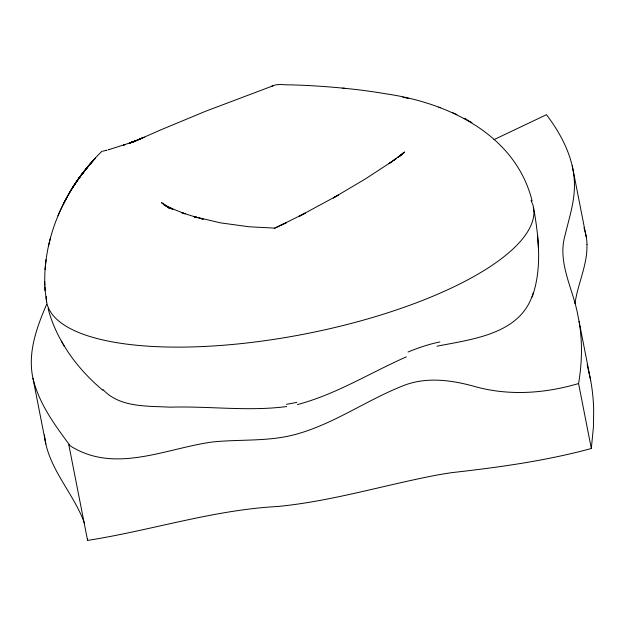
<?xml version="1.0" encoding="UTF-8"?>
<svg xmlns="http://www.w3.org/2000/svg" width="625" height="625" viewBox="0 0 625 625"><rect width="100%" height="100%" fill="white"/><g stroke="black" fill="none" stroke-linecap="round" stroke-linejoin="round"><path stroke-width="0.94" d="M44.82 285.062C43.531 246.477 57.266 208.195 79.664 177.07L88.438 166.055L79.133 177.844C70.68 189.68 63.672 202.492 57.945 215.852M45.023 269.555L46.039 259.727M579.078 321.477C582.602 341.992 582.031 363.047 578.578 383.531C545.398 393.398 509.672 395.984 476.023 386.875C451.875 379.977 425.516 376.219 401.633 386.352C365.531 400.82 333.266 424.211 295.422 434.438C268.273 441.836 239.914 439.086 212.219 442.016C165.016 448.516 113.719 474.727 68.852 444.945L87.586 540.414C151.195 530.484 212.961 509.969 277.609 506.5C331.32 501.32 383.078 485.391 435.891 475.266A160.062 52.109 -11.1 0 1 452.125 472.594C498.961 467.336 545.742 460.875 591.328 448.516L593.453 426.758L593.68 409.742A1812.117 589.969 -11.1 0 0 590.672 380.398L587.188 364.688M574.992 303.625C577.695 283.656 587.617 264.922 586.93 244.438M533.219 292.789C521.25 334.281 472.43 339.117 436.992 346.211M50.531 237.883L48.484 245.992M532.172 297.047C542.336 268.188 538.68 236.758 533.539 207.273M46.648 304.305C36.688 327.391 27.437 352.82 32.945 378.273L45.836 443.977M63.32 204.023L72.023 188.367L80.305 176.258L72.766 187.273M72.023 188.367L71.391 189.422L79.664 177.07L87.891 166.586L79.133 177.844L87.891 166.586M78.703 178.578L87.445 167.07L95.023 158.422L86.828 167.945L94.562 158.75L101.812 151.312M87.445 167.07L95.438 158.156M399.586 156.586L404.227 152.273L397.859 157.398L404.688 152.047L401.211 154.766M401.234 154.758L388.938 163.695L396.508 158.352L393.352 160.586M391.969 161.562L365.062 179.133L333.242 197.969L338.273 195.125L299.352 216.195L305.188 213.188L274.477 228.328M280.43 225.492L286.438 222.648L274.75 228.117L248.938 226.758L220.508 222.859L194.164 216.68L196.977 217.516L181.922 212.75L185.125 213.836L169.055 207.422L172.82 209.117L163.805 204.609L169.109 207.914L161.547 202.711L169.109 207.914M132.484 141.977L136.586 140.461L129.383 143.133L142.758 137.844L131.648 142.68L160.883 129.828L205.578 111.266L273.367 85.68M493.969 139.656L546.477 114.703C562.578 135.969 575.617 161.547 574.375 188.906C573.758 204.68 568.719 219.742 565.125 234.984C557.203 261.977 572.383 287.453 577.484 313.312L590.672 380.398M406.352 356.859C370.094 372.82 335.945 394.469 297.336 404.578M137.984 139.812L144.312 137.219M129.258 143.289L132.57 141.953L129.758 143.086M130.008 142.898L133.109 141.797L131.719 142.266M271.32 86.414C277.438 83.125 284.461 85.219 291.047 84.859C299.633 85.109 308.211 85.492 316.789 86.031C339.758 87.562 362.719 89.805 385.414 93.742C447.852 102.641 515.5 134.297 532.133 200.984M131.57 142.32L130.531 142.68L133.984 141.469L130.844 142.578M131.922 142.195L133.344 141.695L123.617 145L124.078 144.844M131.148 142.469L132.18 142.109M123.883 144.906L124.344 144.758M108.867 149.617L125.273 144.445L124.812 144.594M124.547 144.688L125.008 144.539M108.789 149.641L108.219 149.805M106.961 150.156L106.008 150.422M105.891 150.453L105.406 150.578M105.297 150.609L102.562 151.227M286.68 406.547C248 411.594 208.977 405.961 170.125 407.18C147.578 405.859 119.805 407.836 103.031 389.594M342.703 88.141L344.914 88.352M408.633 98.477L402.859 97.18M194.164 216.68L203.172 219.164L200.563 218.438M438.812 107.187L440.352 107.727M452.836 112.766L456.898 114.625M168.164 206.906L172.094 208.969L163.805 204.609M471.875 122.641L464.234 118.281L466.422 119.531M68.852 444.945L69.68 445.125C54.547 424.68 38.922 403.453 32.945 378.273M166.055 205.805L169.078 208.062M102.883 390.32C86.422 376.445 71.867 360.008 61.438 341.109M64.336 346.281C57.305 334.562 51.586 322.016 48.148 308.758M531.055 200.484L533.156 205.523L533.945 212.656A248.016 80.742 -11.1 0 1 288.188 337.062A248.016 80.742 -11.1 0 1 46.219 296.578M84.367 522.969C74.695 496.242 54.133 474.719 46.586 447.078A664.609 216.375 -11.1 0 1 45.102 440.102L44.461 434.883M572.266 165.867L586.219 236.953M578.578 383.531L591.328 448.516M46.641 302.016L45.086 290.523L44.664 281.438M538.43 248.195L537.57 235.352M44.93 286.891L45.086 290.523M87.555 538.797L87.586 540.414M296.914 402.305A159.289 146.82 -25.1 0 1 286.438 404.281M408.031 352.016A131.578 53.336 -35.6 0 1 439.898 341.922M583.969 227.844A548.336 178.523 -11.1 0 1 587.039 244.414"/></g></svg>
